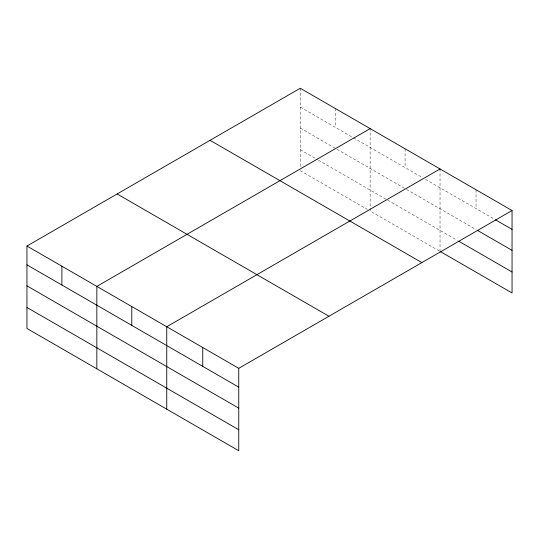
<?xml version="1.0" encoding="UTF-8"?>
<svg xmlns="http://www.w3.org/2000/svg" width="539" height="539" viewBox="0 0 539 539"><rect width="100%" height="100%" fill="white"/><g stroke="black" fill="none" stroke-linecap="round" stroke-linejoin="round"><path stroke-width="0.4" stroke-dasharray="2.69 2.02" d="M300.243 107.079L352.661 137.344M353.389 137.762L422.563 177.695M425.473 179.379L494.768 219.386M300.243 128.066L405.085 188.596M406.541 189.438L476.045 229.567M300.243 149.694L317.714 159.78M318.441 160.198L386.887 199.713M387.615 200.137L457.321 240.381M300.243 170.681L367.227 209.354M439.305 250.972L370.138 211.032L370.138 128.605M476.045 189.748L476.045 208.573M440.033 168.956L440.033 250.547M405.085 148.784L405.085 167.609M335.191 108.427L335.191 127.251M300.243 88.248L300.243 168.161"/><path stroke-width="0.81" d="M512.05 210.54L300.243 88.248L26.95 246.033L26.95 328.46L238.757 450.752L238.757 368.319L512.05 210.54L512.05 292.967L440.033 251.39M370.138 128.605L96.845 286.391L96.845 368.817M440.033 168.956L166.746 326.742L166.746 409.175M495.489 219.804L512.05 229.365M477.48 230.396L512.05 250.352M458.756 241.209L512.05 271.979M210.055 140.315L421.862 262.608M117.138 193.966L328.945 316.252M26.95 246.033L238.757 368.319M26.95 264.858L238.757 387.15M26.95 285.852L238.757 408.138M26.95 307.473L238.757 429.758M202.752 347.534L202.752 366.358M131.792 306.563L131.792 325.394M61.897 266.212L61.897 285.037"/></g></svg>
